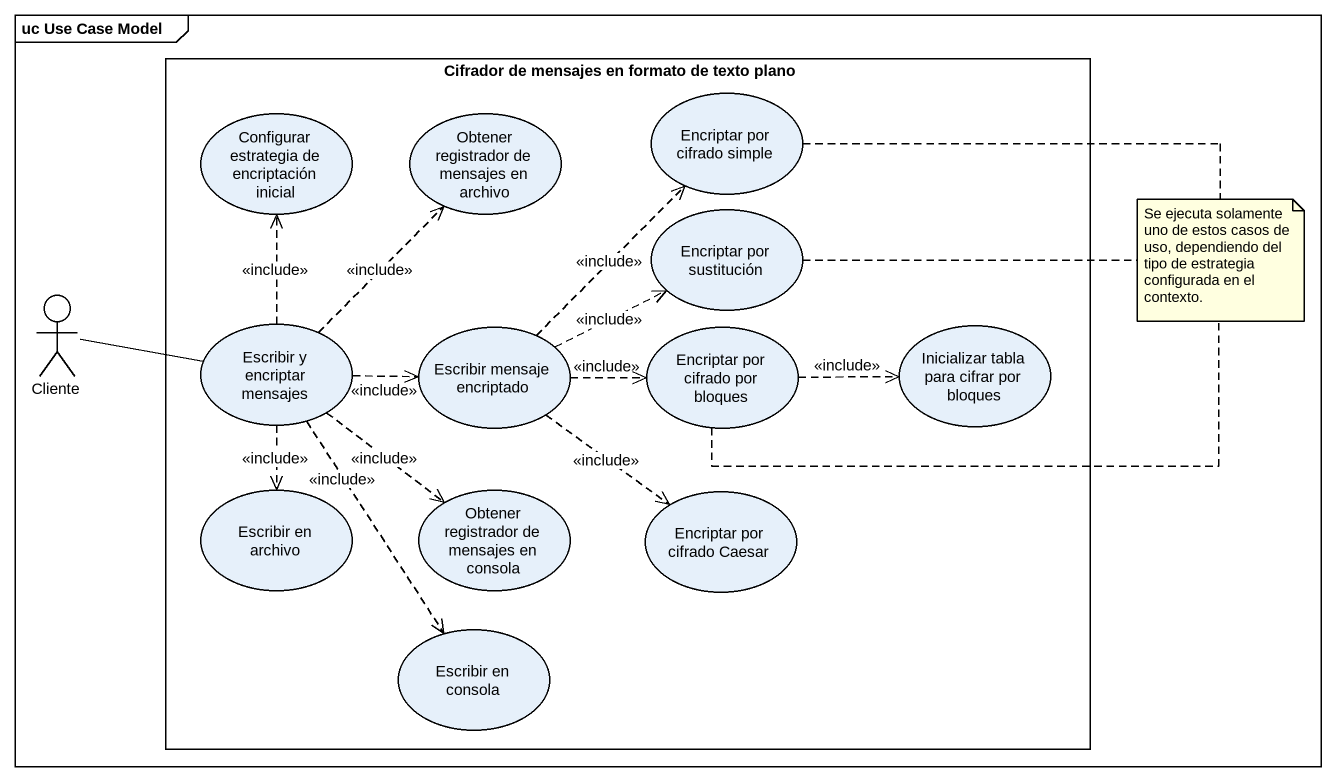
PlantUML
@startuml
mainframe uc Use Case Model
rectangle "Cifrador de mensajes en formato de texto plano" as Cifrador_de_mensajes_en {
  usecase "Configurar estrategia de encriptación inicial" as Configurar_estrategia_de
  usecase "Obtener registrador de mensajes en archivo" as Obtener_registrador_de
  usecase "Encriptar por cifrado simple" as Encriptar_por_cifrado_simple
  usecase "Encriptar por sustitución" as Encriptar_por_sustitución
  usecase "Escribir y encriptar mensajes" as Escribir_y_encriptar
  usecase "Escribir mensaje encriptado" as Escribir_mensaje_encriptado
  usecase "Encriptar por cifrado por bloques" as Encriptar_por_cifrado_por
  usecase "Inicializar tabla para cifrar por bloques" as Inicializar_tabla_para
  usecase "Escribir en archivo" as Escribir_en_archivo
  usecase "Obtener registrador de mensajes en consola" as Obtener_registrador_de_2
  usecase "Encriptar por cifrado Caesar" as Encriptar_por_cifrado_Caesar
  usecase "Escribir en consola" as Escribir_en_consola
}
actor Cliente
Escribir_y_encriptar .up.> Configurar_estrategia_de : <<include>>
Escribir_y_encriptar .up.> Obtener_registrador_de : <<include>>
Escribir_y_encriptar -left- Cliente
Escribir_y_encriptar .right.> Escribir_mensaje_encriptado : <<include>>
Escribir_y_encriptar ..> Escribir_en_archivo : <<include>>
Escribir_y_encriptar ..> Obtener_registrador_de_2 : <<include>>
Escribir_y_encriptar ..> Escribir_en_consola : <<include>>
Escribir_mensaje_encriptado .up.> Encriptar_por_cifrado_simple : <<include>>
Escribir_mensaje_encriptado .right.> Encriptar_por_sustitución : <<include>>
Escribir_mensaje_encriptado .right.> Encriptar_por_cifrado_por : <<include>>
Escribir_mensaje_encriptado ..> Encriptar_por_cifrado_Caesar : <<include>>
Encriptar_por_cifrado_por .right.> Inicializar_tabla_para : <<include>>
note as N1
  Se ejecuta solamente uno de estos casos de uso, dependiendo del tipo de estrategia configurada en el contexto.
end note
N1 .. Encriptar_por_cifrado_simple
N1 .. Encriptar_por_sustitución
N1 .. Encriptar_por_cifrado_por
@enduml
